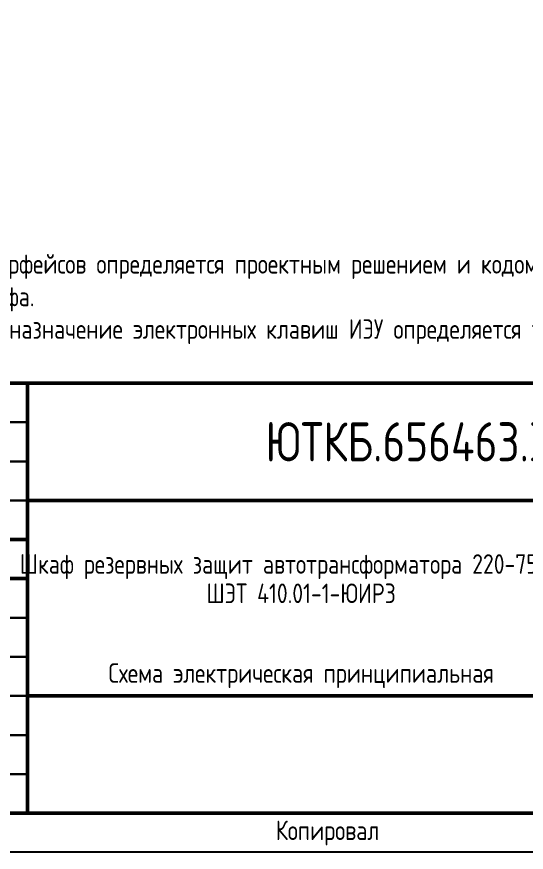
# Model space of a CAD drawing. Header units: millimetres. Extents: x -1036 to 3331, y -90 to 586.
# Drawn here: x 293.6 to 358.8, y 0 to 106.9 of the extents above; entities that cross this region are included whole.
import ezdxf

# ---------------------------------------------------------------- set-up
doc = ezdxf.new("R2010")
doc.units = ezdxf.units.MM
doc.styles.add('Gost_type_A', font='GOST_A.TTF')

# ---------------------------------------------------------------- blocks, each defined once
blk = doc.blocks.new('Формат_А3')
blk.add_lwpolyline([(-420, 297), (0, 297), (0, 0), (-420, 0)], close=True)
at = {"lineweight": 50}
blk.add_lwpolyline([(-400, 292), (-5, 292), (-5, 5), (-400, 5)], close=True, dxfattribs=at)
blk = doc.blocks.new('Штамп большой нижний')
at = {"lineweight": 50}
for points in [[(-130, 55), (-120, 55), (-120, 35), (-130, 35)], [(-120, 55), (0, 55), (0, 40), (-120, 40)], [(-120, 40), (-50, 40), (-50, 15), (-120, 15)], [(-130, 35), (-120, 35), (-120, 30), (-130, 30)], [(-130, 30), (-120, 30), (-120, 0), (-130, 0)], [(-120, 15), (-50, 15), (-50, 0), (-120, 0)]]:
    blk.add_lwpolyline(points, close=True, dxfattribs=at)
for points in [[(-130, 55), (-120, 55), (-120, 50), (-130, 50)], [(-130, 50), (-120, 50), (-120, 45), (-130, 45)], [(-130, 45), (-120, 45), (-120, 40), (-130, 40)], [(-130, 40), (-120, 40), (-120, 35), (-130, 35)], [(-130, 30), (-120, 30), (-120, 25), (-130, 25)], [(-130, 25), (-120, 25), (-120, 20), (-130, 20)], [(-130, 20), (-120, 20), (-120, 15), (-130, 15)], [(-130, 15), (-120, 15), (-120, 10), (-130, 10)], [(-130, 10), (-120, 10), (-120, 5), (-130, 5)], [(-130, 5), (-120, 5), (-120, 0), (-130, 0)]]:
    blk.add_lwpolyline(points, close=True)
at = {"insert": (-75, -2.53), "char_height": 2.5, "width": 13.1202, "attachment_point": 6, "style": 'Gost_type_A'}
blk.add_mtext('Копировал', dxfattribs=at)

msp = doc.modelspace()

# ---------------------------------------------------------------- block references
at = {"color": 1}
msp.add_blockref('Формат_А3', (420, 0), dxfattribs=at)
msp.add_blockref('Штамп большой нижний', (415, 5))

# ---------------------------------------------------------------- texts
at = {"style": 'Gost_type_A'}
for s, insert, char_height, width, attachment_point in [('\\A1;\\P\\P\\pxi2,t4,8;1.^IКонечное количество портов и тип интерфейсов определяется проектным решением и кодом заказа терминала/шкафа, по согласованию с производителем терминала/шкафа.\\P2.^IКонечное количество и функциональное назначение электронных клавиш ИЭУ определяется типом шкафа и проектным решением.', (230, 65), 2.5, 179, 7), ('ЮТКБ.656463.300-047Э3', (355, 52.5), 5, 120, 5), ('Схема электрическая принципиальная', (330, 21), 2.5, 70, 8)]:
    msp.add_mtext(s, dxfattribs=dict(at, insert=insert, char_height=char_height, width=width, attachment_point=attachment_point))
at = {"insert": (330, 35), "char_height": 2.5, "width": 68, "attachment_point": 5, "line_spacing_factor": 0.9, "style": 'Gost_type_A'}
msp.add_mtext('Шкаф резервных защит автотрансформатора 220-750 кВ\\PШЭТ 410.01-1-ЮИРЗ', dxfattribs=at)

doc.saveas('drawing.dxf')
